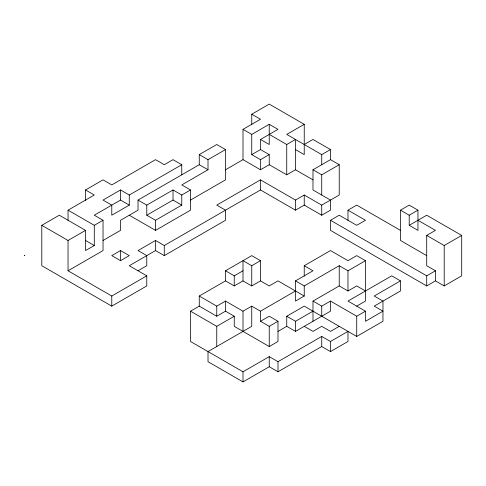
<?xml version="1.0" encoding="UTF-8"?>
<svg xmlns="http://www.w3.org/2000/svg" width="486" height="486" viewBox="0 0 486 486"><rect width="100%" height="100%" fill="white"/><g stroke="black" fill="none" stroke-linecap="round" stroke-linejoin="round"><path stroke-width="0.73" d="M85.536 200.445L85.536 189.965L103.032 179.869L111.78 184.917L155.52 159.663L164.268 164.718L173.016 159.663L181.764 164.718L181.764 174.814M138.024 270.781L146.772 265.727L146.772 255.624L138.024 250.576L155.52 240.473L164.268 245.527L260.496 189.971L295.488 210.171L304.236 205.122L321.732 215.219L330.48 210.171L330.48 200.068L312.984 189.971L312.984 169.766L330.48 159.663L339.228 164.718L339.228 195.02L321.732 205.122L304.236 195.02L295.488 200.068L260.496 179.869L216.756 205.122L225.504 210.171L225.504 220.273L164.268 255.624L155.52 250.576L129.276 265.727L146.772 275.829L146.772 285.932L111.78 306.131L41.796 265.727L41.796 225.322L59.292 215.219L85.536 230.376L85.536 250.576L94.284 245.527L94.284 225.322L68.04 210.171L68.04 220.273M68.04 210.171L94.284 195.02L85.536 189.965M129.276 195.02L120.528 189.965L103.032 200.068L111.78 205.122L111.78 215.219L129.276 205.122L129.276 195.02L181.764 164.718M251.748 124.683L251.748 114.21L269.244 104.107L304.236 124.313L304.236 154.615L295.488 149.566M129.276 205.122L120.528 200.068L94.284 215.219L103.032 220.273L103.032 250.576L68.04 270.781L68.04 240.473L41.796 225.322M103.032 240.473L120.528 230.376L120.528 220.273L138.024 210.171L138.024 200.068L199.26 164.718L199.26 154.615L216.756 144.512L225.504 149.56L225.504 179.869L190.512 200.068M225.285 169.893L243 159.663L243 129.361L260.496 119.258L251.748 114.21M68.04 240.473L85.536 230.376M94.284 225.322L103.032 220.273M199.26 154.615L208.008 159.663L225.504 149.56M251.748 134.409L269.244 124.313L277.992 129.361L260.496 139.464L260.496 149.566L251.748 154.615L251.748 134.409L243 129.361M138.024 200.068L146.772 205.122L173.016 189.971L181.764 195.02L190.512 189.971L190.512 210.171L155.52 230.376L129.276 215.219M208.008 159.663L208.008 169.766L181.764 184.917L190.512 189.971M146.772 205.122L146.772 215.219L173.016 200.068L181.764 205.122L181.764 195.02M304.236 124.313L286.74 134.409L321.732 154.615L330.48 149.56L330.48 159.663M146.772 215.219L155.52 220.273L181.764 205.122M251.748 154.615L260.496 159.663L269.244 154.615L269.244 164.718L286.74 174.814L295.488 169.766L312.984 179.869M269.244 134.409L286.74 144.512L295.488 139.464L295.488 169.766M120.528 250.576L111.78 255.624L120.528 260.678L129.276 255.624L120.528 250.576L120.528 260.678M243 159.663L260.496 169.766L269.244 164.718M304.236 144.512L312.984 139.464L330.48 149.56M68.04 270.781L111.78 296.029L146.772 275.829M312.984 169.766L321.732 174.814L339.228 164.718M295.488 290.98L260.496 311.186L260.496 321.282L269.244 316.234L277.992 321.282L277.992 341.488L269.244 346.536L234.252 326.337L234.252 316.234L225.504 311.186L216.756 316.234L199.26 306.131L199.26 296.029L225.504 280.878L225.504 270.775L251.748 255.624L260.496 260.678L260.496 280.878L269.244 285.932L277.992 280.878L304.236 296.029L304.236 285.932L339.228 265.727L347.976 270.781L365.472 260.678L365.472 301.083L356.724 306.131M225.504 270.775L234.252 275.829L243 270.775M260.496 280.878L251.748 285.932L243 280.878L243 260.678L251.748 265.727L260.496 260.678M409.212 225.322L417.96 230.376L417.96 210.171L409.212 215.219L409.212 225.322L426.708 215.219L461.7 235.424L461.7 275.829L444.204 285.932L435.456 280.878L426.708 285.932L330.48 230.376L330.48 220.273L339.228 215.219L356.724 225.322L365.472 220.273L347.976 210.171L347.976 220.273M347.976 210.171L356.724 205.122L400.683 230.498M260.496 311.186L251.748 306.131L251.748 326.337L208.008 351.591L208.008 361.687L243 381.893L269.244 366.742L277.992 371.79L321.732 346.536L330.48 351.591L347.976 341.488L347.976 331.385L330.48 341.488L321.732 336.433L277.992 361.687L269.244 356.639L243 371.79L190.512 341.488L190.512 311.186L199.26 306.131M225.504 280.878L234.252 285.932L243 280.878M199.26 296.029L216.756 306.131L225.504 301.083L243 311.186L251.748 306.131M304.236 276.206L304.236 265.727L330.48 250.576L347.976 260.678L356.724 255.624L365.472 260.678M426.708 255.624L400.464 240.473L400.464 210.171L409.212 205.122L417.96 210.171M190.512 311.186L216.756 326.337L234.252 316.234M304.236 296.029L295.488 301.083L295.488 280.878L312.984 270.781L304.236 265.727M260.496 321.282L269.244 326.337L277.992 321.282M312.984 321.282L312.984 301.083L321.732 306.131L330.48 301.083L330.48 311.186L295.488 331.385L286.74 326.337L286.74 316.234L304.236 306.131L356.724 336.44L382.968 321.282L382.968 301.083L374.22 296.029L400.464 280.878L400.464 290.98L374.22 306.131L382.968 311.186L365.472 321.282L365.472 311.186L347.976 301.083L391.716 275.829L400.464 280.878M312.984 301.083L339.228 285.932L347.976 290.98L356.724 285.932L365.472 290.98M435.456 280.878L435.456 270.781L426.708 265.727L426.708 235.424L435.456 230.376L417.96 220.273M277.992 331.385L286.74 326.337M286.74 316.234L295.488 321.282L312.984 311.186M426.708 235.424L444.204 245.527L461.7 235.424M339.228 326.337L330.48 331.385L321.732 326.337L312.984 331.385L304.236 326.337M330.48 301.083L356.724 316.234L365.472 311.186M330.48 220.273L426.708 275.829L435.456 270.781M400.464 210.171L409.212 215.219M260.496 139.464L269.244 144.512L269.244 124.313M260.496 149.566L269.244 154.615M199.26 164.718L208.008 169.766M295.488 280.878L304.236 285.932M85.536 240.473L94.284 245.527M444.204 245.527L444.204 285.932M426.708 275.829L426.708 285.932M356.724 316.234L356.724 336.44M347.976 270.781L347.976 290.98M339.228 265.727L339.228 285.932M330.48 341.488L330.48 351.591M321.732 154.615L321.732 164.718M321.732 174.814L321.732 195.02M321.732 205.122L321.732 215.219M321.732 306.131L321.732 316.234M321.732 336.433L321.732 346.536M304.236 195.02L304.236 205.122M295.488 200.068L295.488 210.171M295.488 321.282L295.488 331.385M286.74 144.512L286.74 174.814M277.992 361.687L277.992 371.79M269.244 326.337L269.244 346.536M269.244 356.639L269.244 366.742M260.496 159.663L260.496 169.766M260.496 179.869L260.496 189.971M251.748 265.727L251.748 285.932M243 311.186L243 331.385M243 371.79L243 381.893M234.252 275.829L234.252 285.932M225.504 301.083L225.504 311.186M216.756 306.131L216.756 316.234M216.756 326.337L216.756 346.536M173.016 189.971L173.016 200.068M164.268 245.527L164.268 255.624M155.52 220.273L155.52 230.376M155.52 240.473L155.52 250.576M120.528 189.965L120.528 200.068M111.78 296.029L111.78 306.131M24.743 255.624L24.3 255.624L24.743 255.624"/></g></svg>
